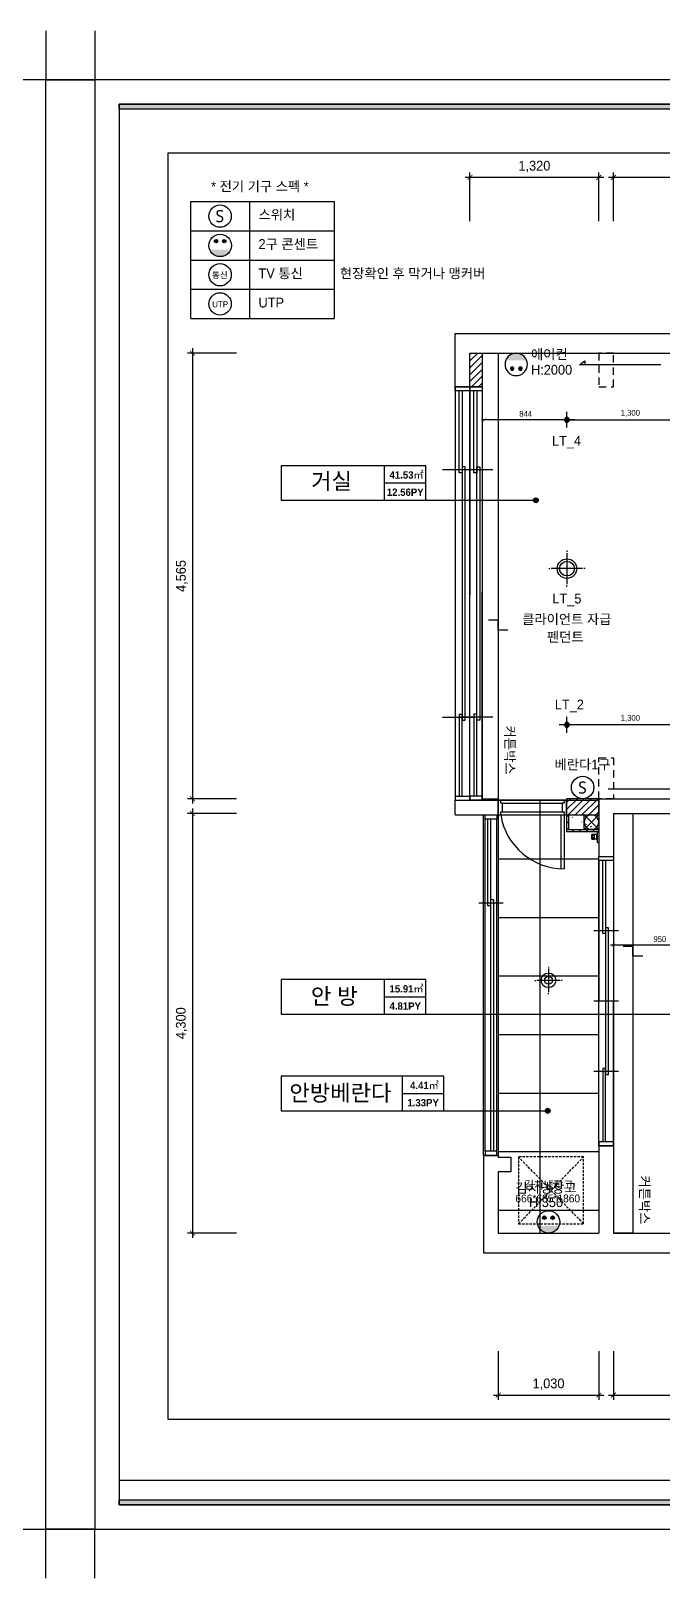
# Model space of a CAD drawing. Header units: inches. Extents: x 180277 to 249577, y 30223 to 92457.
# Drawn here: x 201623 to 208087, y 54416 to 70266 of the extents above; entities that cross this region are included whole.
import ezdxf
from ezdxf.enums import TextEntityAlignment as Align

# ---------------------------------------------------------------- set-up
doc = ezdxf.new("R2010")
doc.units = ezdxf.units.IN
doc.header["$LTSCALE"] = 50
doc.header["$MEASUREMENT"] = 0
doc.header["$PDSIZE"] = 700.071425
for name, pattern in [('DASHED', [0.75, 0.5, -0.25]), ('DASHEDX2', [1.5, 1, -0.5]), ('HID', [2.5, 1.5, -1])]:
    doc.linetypes.add(name, pattern=pattern)
for name, color, linetype in [('0-ELC TEXT', 7, 'Continuous'), ('02-WAL', 2, 'Continuous'), ('03-TEXT', 3, 'Continuous'), ('03-WAL NEW', 3, 'Continuous'), ('04-WIN', 4, 'Continuous'), ('06-FUR', 6, 'Continuous'), ('07-DIM', 5, 'Continuous'), ('07-DIM WAL', 5, 'Continuous'), ('2-con', 2, 'Continuous'), ('3.기호.계단선', 30, 'Continuous'), ('4-win', 4, 'Continuous'), ('_LIBR', 4, 'Continuous'), ('CEIL-DOOR', 6, 'Continuous'), ('F-SYM', 7, 'Continuous'), ('fin', 5, 'Continuous'), ('FORM(YOURNAME)-11', 1, 'Continuous'), ('FUR', 8, 'DASHED'), ('HAT', 5, 'Continuous'), ('RC-LIGHT', 7, 'Continuous'), ('U-LANP', 6, 'Continuous'), ('도면층4', 4, 'Continuous'), ('도면층5', 5, 'Continuous'), ('설비', 140, 'Continuous')]:
    doc.layers.add(name, color=color, linetype=linetype)
doc.styles.add('HY 울릉도 L', font='')
doc.styles.add('YOURNAME', font='HY울릉도M.TTF')
doc.styles.add('넥슨고딕', font='NEXONLv1GothicBold.ttf')
doc.styles.add('코레일둥고', font='Korail_Round_Gothic_Medium.ttf')
doc.styles.get('HY 울릉도 L').set_extended_font_data('HY울릉도L')
doc.dimstyles.new('30', dxfattribs={"dimscale": 30, "dimtxt": 2, "dimasz": 1, "dimexe": 1, "dimexo": 1, "dimgap": 1, "dimtad": 1, "dimdec": 0, "dimrnd": 0.05, "dimdsep": 46, "dimlunit": 6, "dimtxsty": 'HY 울릉도 L', "dimblk": 'ARCHTICK', "dimcen": 2.5, "dimdle": 1, "dimclrd": 133, "dimclre": 133, "dimclrt": 30, "dimadec": 0, "dimazin": 0, "dimtfac": 1, "dimtdec": 0, "dimtix": 1, "dimtmove": 2, "dimatfit": 3, "dimldrblk": 'ARCHTICK', "dimfxl": 0, "dimlwd": -1, "dimlwe": -1, "dimarcsym": 0})
doc.dimstyles.new('50', dxfattribs={"dimscale": 50, "dimtxt": 2, "dimasz": 1, "dimexe": 1, "dimexo": 1, "dimgap": 1, "dimtad": 1, "dimdec": 0, "dimrnd": 0.05, "dimdsep": 46, "dimlunit": 6, "dimtxsty": 'HY 울릉도 L', "dimblk": 'ARCHTICK', "dimcen": 2.5, "dimdle": 1, "dimclrd": 133, "dimclre": 133, "dimclrt": 30, "dimadec": 0, "dimazin": 0, "dimtfac": 1, "dimtdec": 0, "dimtix": 1, "dimtmove": 2, "dimatfit": 3, "dimldrblk": 'ARCHTICK', "dimfxl": 0, "dimlwd": -1, "dimlwe": -1, "dimarcsym": 0})
pattern_1 = [(45, (21500, 7e-12), (-35.355339, 35.355339), [])]

# ---------------------------------------------------------------- blocks, each defined once
blk = doc.blocks.new('FORM-PLAN')
at = {"layer": 'FORM(YOURNAME)-11'}
h = blk.add_hatch(color=256, dxfattribs=at)
h.dxf.hatch_style = 1
h.paths.add_polyline_path([(-71444, 55115), (10556, 55115), (10556, 54915), (-71444, 54915)])
h.paths.add_polyline_path([(-71444, -2085), (10556, -2085), (10556, -2285), (-71444, -2285)])
at = {"layer": 'Defpoints', "color": 158}
blk.add_line((1346, -1285), (-71444, -1285), dxfattribs=at)
at = {"layer": 'Defpoints', "color": 1}
for points in [[(-72444, 58115), (-72444, 56115), (-74444, 56115)], [(11556, 58115), (11556, 56115), (13556, 56115)], [(-72444, -5285), (-72444, -3285), (-74444, -3285)], [(11556, -5285), (11556, -3285), (13556, -3285)]]:
    blk.add_lwpolyline(points, dxfattribs=at)
at = {"layer": 'Defpoints', "color": 158}
for points in [[(-71444, -2285), (10556, -2285), (10556, 55115), (-71444, 55115)], [(-69444, 53115), (-64, 53115), (-64, 1215), (-69444, 1215)]]:
    blk.add_lwpolyline(points, close=True, dxfattribs=at)
at = {"layer": 'FORM(YOURNAME)-11', "color": 250}
blk.add_lwpolyline([(-72444, -3285), (11556, -3285), (11556, 56115), (-72444, 56115)], close=True, dxfattribs=at)
at = {"layer": 'FORM(YOURNAME)-11'}
for points in [[(-71444, 55115), (10556, 55115), (10556, 54915), (-71444, 54915)], [(-71444, -2085), (10556, -2085), (10556, -2285), (-71444, -2285)]]:
    blk.add_lwpolyline(points, close=True, dxfattribs=at)
at = {"layer": 'FORM(YOURNAME)-11', "color": 3, "style": 'YOURNAME'}
for tag, height, p in [('1', 450, (9905, 18188)), ('2', 450, (9905, 17544)), ('3', 450, (9905, 16257)), ('4', 450, (9905, 14326)), ('5', 515, (9905, 12009)), ('6', 515, (9905, 9757)), ('7', 515, (9905, 7504)), ('8', 515, (9905, 5252)), ('9', 515, (9905, 2999)), ('10', 515, (5655, 811)), ('11', 515, (9905, 747)), ('12', 515, (5655, -1441)), ('13', 515, (9905, -1441))]:
    blk.add_attdef(tag, text='', height=height, dxfattribs=at).set_placement(p, align=Align.MIDDLE_RIGHT)
blk = doc.blocks.new('*U462')
at = {"layer": 'F-SYM', "xscale": 0.2500000000000001, "yscale": 0.2500000000000001, "zscale": 0.2500000000000001}
blk.add_blockref('FORM-PLAN', (198888, 55737), dxfattribs=at)
blk = doc.blocks.new('*U463')
at = {"layer": 'F-SYM', "xscale": 0.2500000000000001, "yscale": 0.2500000000000001, "zscale": 0.2500000000000001}
blk.add_blockref('FORM-PLAN', (220388, 55737), dxfattribs=at)
blk = doc.blocks.new('_ArchTick')
at = {"color": 0, "linetype": 'ByBlock', "const_width": 0.15}
blk.add_lwpolyline([(-0.5, -0.5), (0.5, 0.5)], dxfattribs=at)
blk = doc.blocks.new('*D126')
at = {"layer": '07-DIM', "color": 133}
for p, q in [((206409, 56741), (206409, 56241)), ((207439, 56741), (207439, 56241)), ((206359, 56291), (207489, 56291))]:
    blk.add_line(p, q, dxfattribs=at)
at = {"layer": 'Defpoints', "color": 0}
for p in [(206409, 56791), (207439, 56791), (207439, 56291)]:
    blk.add_point(p, dxfattribs=at)
at = {"layer": '07-DIM', "color": 133, "xscale": 50, "yscale": 50, "zscale": 50, "rotation": 180}
blk.add_blockref('_ArchTick', (206409, 56291), dxfattribs=at)
at = {"layer": '07-DIM', "color": 133, "xscale": 50, "yscale": 50, "zscale": 50}
blk.add_blockref('_ArchTick', (207439, 56291), dxfattribs=at)
at = {"layer": '07-DIM', "color": 30, "insert": (206924, 56401), "char_height": 100, "attachment_point": 5, "style": 'HY 울릉도 L'}
blk.add_mtext('1,030', dxfattribs=at)
blk = doc.blocks.new('*D127')
at = {"layer": '07-DIM', "color": 133}
for p, q in [((207589, 56741), (207589, 56241)), ((211289, 56741), (211289, 56241)), ((207539, 56291), (211339, 56291))]:
    blk.add_line(p, q, dxfattribs=at)
at = {"layer": 'Defpoints', "color": 0}
for p in [(207589, 56791), (211289, 56791), (211289, 56291)]:
    blk.add_point(p, dxfattribs=at)
at = {"layer": '07-DIM', "color": 133, "xscale": 50, "yscale": 50, "zscale": 50, "rotation": 180}
blk.add_blockref('_ArchTick', (207589, 56291), dxfattribs=at)
at = {"layer": '07-DIM', "color": 133, "xscale": 50, "yscale": 50, "zscale": 50}
blk.add_blockref('_ArchTick', (211289, 56291), dxfattribs=at)
at = {"layer": '07-DIM', "color": 30, "insert": (209439, 56401), "char_height": 100, "attachment_point": 5, "style": 'HY 울릉도 L'}
blk.add_mtext('3,700', dxfattribs=at)
blk = doc.blocks.new('*D132')
at = {"layer": '07-DIM', "color": 133}
for p, q in [((203727, 66965), (203227, 66965)), ((203277, 67015), (203277, 62350)), ((203727, 62400), (203227, 62400))]:
    blk.add_line(p, q, dxfattribs=at)
at = {"layer": 'Defpoints', "color": 0}
for p in [(203777, 66965), (203277, 62400), (203777, 62400)]:
    blk.add_point(p, dxfattribs=at)
at = {"layer": '07-DIM', "color": 133, "xscale": 50, "yscale": 50, "zscale": 50}
for p, rotation in [((203277, 66965), 90), ((203277, 62400), 270)]:
    blk.add_blockref('_ArchTick', p, dxfattribs=dict(at, rotation=rotation))
at = {"layer": '07-DIM', "color": 30, "insert": (203168, 64682), "char_height": 100, "attachment_point": 5, "rotation": 90, "style": 'HY 울릉도 L'}
blk.add_mtext('4,565', dxfattribs=at)
blk = doc.blocks.new('*D133')
at = {"layer": '07-DIM', "color": 133}
for p, q in [((203277, 62300), (203277, 57900)), ((203727, 62250), (203227, 62250)), ((203727, 57950), (203227, 57950))]:
    blk.add_line(p, q, dxfattribs=at)
at = {"layer": 'Defpoints', "color": 0}
for p in [(203777, 62250), (203277, 57950), (203777, 57950)]:
    blk.add_point(p, dxfattribs=at)
at = {"layer": '07-DIM', "color": 133, "xscale": 50, "yscale": 50, "zscale": 50}
for p, rotation in [((203277, 62250), 90), ((203277, 57950), 270)]:
    blk.add_blockref('_ArchTick', p, dxfattribs=dict(at, rotation=rotation))
at = {"layer": '07-DIM', "color": 30, "insert": (203167, 60100), "char_height": 100, "attachment_point": 5, "rotation": 90, "style": 'HY 울릉도 L'}
blk.add_mtext('4,300', dxfattribs=at)
blk = doc.blocks.new('*D142')
at = {"layer": '07-DIM', "color": 133}
for p, q in [((207589, 68316), (207589, 68816)), ((212731, 68316), (212731, 68816)), ((212781, 68766), (207539, 68766))]:
    blk.add_line(p, q, dxfattribs=at)
at = {"layer": 'Defpoints', "color": 0}
for p in [(207589, 68766), (207589, 68266), (212731, 68266)]:
    blk.add_point(p, dxfattribs=at)
at = {"layer": '07-DIM', "color": 133, "xscale": 50, "yscale": 50, "zscale": 50, "rotation": 180}
blk.add_blockref('_ArchTick', (207589, 68766), dxfattribs=at)
at = {"layer": '07-DIM', "color": 133, "xscale": 50, "yscale": 50, "zscale": 50}
blk.add_blockref('_ArchTick', (212731, 68766), dxfattribs=at)
at = {"layer": '07-DIM', "color": 30, "insert": (210160, 68876), "char_height": 100, "attachment_point": 5, "style": 'HY 울릉도 L'}
blk.add_mtext('5,142', dxfattribs=at)
blk = doc.blocks.new('*D143')
at = {"layer": '07-DIM', "color": 133}
for p, q in [((206119, 68316), (206119, 68816)), ((207439, 68316), (207439, 68816)), ((207489, 68766), (206069, 68766))]:
    blk.add_line(p, q, dxfattribs=at)
at = {"layer": 'Defpoints', "color": 0}
for p in [(206119, 68766), (206119, 68266), (207439, 68266)]:
    blk.add_point(p, dxfattribs=at)
at = {"layer": '07-DIM', "color": 133, "xscale": 50, "yscale": 50, "zscale": 50, "rotation": 180}
blk.add_blockref('_ArchTick', (206119, 68766), dxfattribs=at)
at = {"layer": '07-DIM', "color": 133, "xscale": 50, "yscale": 50, "zscale": 50}
blk.add_blockref('_ArchTick', (207439, 68766), dxfattribs=at)
at = {"layer": '07-DIM', "color": 30, "insert": (206779, 68876), "char_height": 100, "attachment_point": 5, "style": 'HY 울릉도 L'}
blk.add_mtext('1,320', dxfattribs=at)
blk = doc.blocks.new('A$C004A4CAE')
at = {"layer": 'fin', "color": 6}
for p, q in [((0, 0), (0, 5)), ((200, 15), (10, 15)), ((36, 69), (36, 70)), ((84, 69), (36, 69)), ((51, 63), (36, 63)), ((51, 57), (36, 57)), ((51, 51), (36, 51)), ((36, 23), (36, 45)), ((84, 45), (36, 45)), ((82, 72), (38, 72)), ((82, 21), (38, 21)), ((43, 15), (43, 21)), ((84, 63), (69, 63)), ((84, 57), (69, 57)), ((84, 51), (69, 51)), ((77, 15), (77, 21)), ((84, 69), (84, 70)), ((84, 23), (84, 45)), ((126, 69), (126, 70)), ((174, 69), (126, 69)), ((141, 63), (126, 63)), ((141, 57), (126, 57)), ((141, 51), (126, 51)), ((174, 45), (126, 45)), ((126, 23), (126, 45)), ((172, 72), (128, 72)), ((172, 21), (128, 21)), ((133, 15), (133, 21)), ((174, 63), (159, 63)), ((174, 57), (159, 57)), ((174, 51), (159, 51)), ((167, 15), (167, 21)), ((174, 69), (174, 70)), ((174, 23), (174, 45)), ((210, 0), (210, 5))]:
    blk.add_line(p, q, dxfattribs=at)
for centre, radius, start, end in [((10, 5), 10, 90, 180), ((36, 66), 3, 90, 270), ((36, 60), 3, 90, 270), ((36, 54), 3, 90, 270), ((36, 48), 3, 90, 270), ((38, 70), 2, 90, 180), ((38, 23), 2, 180, 270), ((51, 66), 3, 90, 270), ((51, 60), 3, 90, 270), ((51, 54), 3, 90, 270), ((51, 48), 3, 90, 270), ((69, 66), 3, 270, 90), ((69, 60), 3, 270, 90), ((69, 54), 3, 270, 90), ((69, 48), 3, 270, 90), ((82, 70), 2, 0, 90), ((82, 23), 2, 270, 0), ((84, 66), 3, 270, 90), ((84, 60), 3, 270, 90), ((84, 54), 3, 270, 90), ((84, 48), 3, 270, 90), ((126, 66), 3, 90, 270), ((126, 60), 3, 90, 270), ((126, 54), 3, 90, 270), ((126, 48), 3, 90, 270), ((128, 70), 2, 90, 180), ((128, 23), 2, 180, 270), ((141, 66), 3, 90, 270), ((141, 60), 3, 90, 270), ((141, 54), 3, 90, 270), ((141, 48), 3, 90, 270), ((159, 66), 3, 270, 90), ((159, 60), 3, 270, 90), ((159, 54), 3, 270, 90), ((159, 48), 3, 270, 90), ((172, 70), 2, 0, 90), ((172, 23), 2, 270, 0), ((174, 66), 3, 270, 90), ((174, 60), 3, 270, 90), ((174, 54), 3, 270, 90), ((174, 48), 3, 270, 90), ((200, 5), 10, 0, 90)]:
    blk.add_arc(centre, radius, start, end, dxfattribs=at)
blk = doc.blocks.new('fff')
for p, q in [((76438, 62823), (76588, 62973)), ((76438, 62973), (76588, 62823)), ((85743, 60433), (85893, 60583)), ((85743, 60583), (85893, 60433)), ((80405, 59332), (81505, 59332)), ((80405, 59332), (80405, 58091)), ((81505, 59332), (81505, 58091))]:
    blk.add_line(p, q)
for points in [[(76438, 62823), (76588, 62823), (76588, 62973), (76438, 62973)], [(85743, 60433), (85893, 60433), (85893, 60583), (85743, 60583)]]:
    blk.add_lwpolyline(points, close=True)
at = {"linetype": 'HID'}
for points in [[(76738, 62658), (76588, 62658), (76588, 62238), (76738, 62238)], [(76588, 58438), (76738, 58438), (76738, 58092), (76588, 58092)]]:
    blk.add_lwpolyline(points, close=True, dxfattribs=at)
for centre in [(76513, 62897), (85818, 60508)]:
    blk.add_circle(centre, 75)
at = {"layer": '02-WAL'}
for p, q in [((80428, 62808), (80588, 62808)), ((86465, 60508), (86588, 60508)), ((86465, 60508), (86588, 60508)), ((81505, 58092), (81880, 58092))]:
    blk.add_line(p, q, dxfattribs=at)
at = {"layer": '04-WIN'}
for p, q in [((86588, 66813), (86588, 65528)), ((86738, 66813), (86738, 65528)), ((75423, 66268), (75423, 62867)), ((75483, 66268), (75483, 62867)), ((75543, 66268), (75543, 62867)), ((76588, 66178), (76588, 64730)), ((76588, 66173), (76588, 64730)), ((76738, 66173), (76738, 64730)), ((86503, 66203), (86833, 66203)), ((86503, 65528), (86833, 65528)), ((86588, 64243), (86588, 65528)), ((86738, 64243), (86738, 65528)), ((76788, 65451), (76538, 65451)), ((86503, 64853), (86833, 64853)), ((76788, 64730), (76538, 64730)), ((76588, 63283), (76588, 64730)), ((76738, 63288), (76738, 64730)), ((76788, 64009), (76538, 64009)), ((75358, 63723), (75608, 63723)), ((86428, 62813), (86428, 62103)), ((86488, 62813), (86488, 62103)), ((86548, 62813), (86548, 62103)), ((75268, 62633), (75268, 60568)), ((86358, 62458), (86608, 62458)), ((75318, 61823), (74988, 61823)), ((75268, 58478), (75268, 60568)), ((86465, 60508), (86588, 60508)), ((86465, 60508), (86465, 59716)), ((86465, 60508), (86588, 60508)), ((86465, 60508), (86465, 60478)), ((86588, 60508), (86465, 60508)), ((86465, 60478), (86502, 60478)), ((86465, 60478), (86465, 59746)), ((86501, 60478), (86503, 60475)), ((86502, 60478), (86504, 60483)), ((86503, 60475), (86504, 60474)), ((86504, 60483), (86510, 60483)), ((86504, 60474), (86505, 60474)), ((86505, 60481), (86509, 60481)), ((86505, 59742), (86505, 60481)), ((86509, 60481), (86509, 59742)), ((86511, 60474), (86509, 60474)), ((86510, 60483), (86512, 60478)), ((86512, 60475), (86511, 60474)), ((86512, 60478), (86588, 60478)), ((86513, 60478), (86512, 60475)), ((86543, 60478), (86512, 60478)), ((86588, 60478), (86588, 60508)), ((86588, 60478), (86588, 59746)), ((84515, 60325), (84515, 58635)), ((84575, 60325), (84575, 58635)), ((84635, 60325), (84635, 58635)), ((84665, 58590), (84665, 60370)), ((85765, 59716), (85765, 57418)), ((85885, 59716), (85915, 59716)), ((85885, 59596), (85885, 59716)), ((85915, 59701), (85909, 59699)), ((85909, 59699), (85909, 59693)), ((85909, 59693), (85915, 59691)), ((85912, 59698), (85912, 59694)), ((86438, 59698), (85912, 59698)), ((85912, 59694), (86438, 59694)), ((85915, 59716), (85915, 59701)), ((85915, 59716), (86435, 59716)), ((85915, 59702), (85918, 59701)), ((85915, 59690), (85918, 59692)), ((85915, 59691), (85915, 59596)), ((85915, 59660), (85915, 59691)), ((85918, 59701), (85918, 59700)), ((85918, 59700), (85919, 59698)), ((85918, 59693), (85919, 59694)), ((85918, 59692), (85918, 59693)), ((86432, 59700), (86431, 59698)), ((86432, 59693), (86431, 59694)), ((86435, 59702), (86432, 59701)), ((86432, 59701), (86432, 59700)), ((86432, 59692), (86432, 59693)), ((86435, 59690), (86432, 59692)), ((86435, 59716), (86435, 59701)), ((86465, 59716), (86435, 59716)), ((86435, 59716), (86435, 59701)), ((86435, 59701), (86441, 59699)), ((86441, 59693), (86435, 59691)), ((86435, 59691), (86435, 59596)), ((86438, 59698), (86438, 59694)), ((86438, 59694), (86438, 59698)), ((86441, 59699), (86441, 59693)), ((86465, 59746), (86502, 59746)), ((86465, 59716), (86465, 59746)), ((86465, 59746), (86502, 59746)), ((86588, 59716), (86465, 59716)), ((86465, 59596), (86465, 59716)), ((86501, 59746), (86503, 59748)), ((86502, 59746), (86504, 59740)), ((86503, 59748), (86504, 59749)), ((86504, 59749), (86505, 59749)), ((86504, 59740), (86510, 59740)), ((86505, 59742), (86509, 59742)), ((86509, 59742), (86505, 59742)), ((86511, 59749), (86509, 59749)), ((86510, 59740), (86512, 59746)), ((86512, 59748), (86511, 59749)), ((86513, 59746), (86512, 59748)), ((86512, 59746), (86588, 59746)), ((86588, 59746), (86588, 59716)), ((84455, 59480), (84705, 59480)), ((85765, 59551), (85765, 57463)), ((85825, 59551), (85825, 57463)), ((85915, 59596), (85885, 59596)), ((85885, 59551), (85885, 57463)), ((85915, 59596), (86435, 59596)), ((86435, 59596), (86465, 59596)), ((75318, 59288), (74988, 59288)), ((85700, 58584), (85950, 58584))]:
    blk.add_line(p, q, dxfattribs=at)
for points in [[(86648, 66853), (86588, 66853), (86588, 66813), (86738, 66813), (86738, 66853)], [(86668, 66813), (86668, 66173), (86698, 66173), (86698, 66813)], [(75513, 66268), (75513, 63693), (75483, 63693)], [(76678, 66213), (76738, 66213), (76738, 66173), (76588, 66173), (76588, 66213)], [(76658, 66173), (76658, 65421), (76628, 65421), (76628, 66173)], [(86668, 64243), (86668, 64883), (86698, 64883), (86698, 64243)], [(86648, 64203), (86588, 64203), (86588, 64243), (86738, 64243), (86738, 64203)], [(76658, 63288), (76658, 64039), (76628, 64039), (76628, 63288)], [(75483, 63753), (75453, 63753), (75453, 62867)], [(76678, 63248), (76738, 63248), (76738, 63288), (76588, 63288), (76588, 63248)], [(86518, 62813), (86518, 62428), (86488, 62428)], [(75208, 62673), (75268, 62673), (75268, 62633), (75118, 62633), (75118, 62673)], [(75188, 62633), (75188, 61793), (75158, 61793), (75158, 62633)], [(86488, 62488), (86458, 62488), (86458, 62103)], [(84605, 60325), (84605, 59450), (84575, 59450)], [(84575, 59510), (84545, 59510), (84545, 58635)], [(85855, 59551), (85855, 58554), (85825, 58554)], [(75188, 58478), (75188, 59318), (75158, 59318), (75158, 58478)], [(85825, 58614), (85795, 58614), (85795, 57463)], [(75208, 58438), (75268, 58438), (75268, 58478), (75118, 58478), (75118, 58438)]]:
    blk.add_lwpolyline(points, dxfattribs=at)
for points in [[(75558, 66313), (75408, 66313), (75408, 62823), (75558, 62823)], [(75423, 66313), (75543, 66313), (75543, 66268), (75423, 66268)], [(76738, 63248), (76738, 66213), (76588, 66213), (76588, 63248)], [(86668, 66233), (86638, 66233), (86638, 65528), (86638, 64823), (86668, 64823), (86668, 65528)], [(76658, 65481), (76688, 65481), (76688, 64730), (76688, 63979), (76658, 63979), (76658, 64730)], [(75543, 62867), (75423, 62867), (75423, 62823), (75543, 62823)], [(86428, 62858), (86548, 62858), (86548, 62813), (86428, 62813)], [(86548, 62103), (86428, 62103), (86428, 62058), (86548, 62058)], [(75188, 61853), (75218, 61853), (75218, 60568), (75218, 59258), (75188, 59258), (75188, 60568)], [(84515, 60370), (84635, 60370), (84635, 60325), (84515, 60325)], [(85765, 59716), (85765, 59596), (85885, 59596), (85885, 59716)], [(86465, 59716), (86465, 59596), (86588, 59596), (86588, 59716)], [(85765, 59596), (85885, 59596), (85885, 59551), (85765, 59551)], [(84635, 58635), (84515, 58635), (84515, 58590), (84635, 58590)], [(85885, 57463), (85765, 57463), (85765, 57418), (85885, 57418)]]:
    blk.add_lwpolyline(points, close=True, dxfattribs=at)
at = {"layer": '2-con'}
for p, q in [((75408, 66313), (75408, 67308)), ((75408, 67308), (86738, 67308)), ((86738, 66853), (86738, 67308)), ((75558, 67108), (76588, 67108)), ((75558, 66478), (75558, 67108)), ((76588, 66213), (76588, 67108)), ((76738, 66213), (76738, 67108)), ((76738, 67108), (80438, 67108)), ((80438, 66373), (80438, 67108)), ((80588, 66373), (80588, 67108)), ((80588, 67108), (82038, 67108)), ((82038, 65383), (82038, 67108)), ((82888, 66623), (82888, 67108)), ((82888, 67108), (86588, 67108)), ((86588, 66853), (86588, 67108)), ((86588, 66853), (86738, 66853)), ((82238, 65983), (82238, 66623)), ((82238, 66623), (82888, 66623)), ((75408, 66313), (75558, 66313)), ((75558, 66313), (75558, 66328)), ((80438, 66373), (80588, 66373)), ((76588, 66213), (76738, 66213)), ((82238, 65983), (82888, 65983)), ((82888, 65983), (82888, 63968)), ((80438, 63798), (80438, 65618)), ((80438, 65618), (80588, 65618)), ((80588, 63938), (80588, 65618)), ((82038, 65383), (82738, 65383)), ((82738, 65383), (82738, 63968)), ((86588, 63968), (86588, 64203)), ((86588, 64203), (86738, 64203)), ((86738, 63818), (86738, 64203)), ((80588, 63798), (80588, 63938)), ((81358, 63818), (81358, 63968)), ((81358, 63968), (82738, 63968)), ((82888, 63968), (82958, 63968)), ((82958, 63818), (82958, 63968)), ((83888, 63968), (86588, 63968)), ((83888, 63818), (83888, 63968)), ((80438, 63798), (80588, 63798)), ((81358, 63818), (82958, 63818)), ((83888, 63818), (86388, 63818)), ((86388, 63818), (86388, 62858)), ((86588, 63818), (86588, 62858)), ((86588, 63818), (86738, 63818)), ((76588, 62658), (76588, 63248)), ((76588, 63248), (76738, 63248)), ((76738, 62808), (76738, 63248)), ((75118, 62823), (75118, 62673)), ((75118, 62823), (75558, 62823)), ((75558, 62823), (75558, 62673)), ((76738, 62808), (80588, 62808)), ((80588, 62658), (80588, 62808)), ((86388, 62858), (86548, 62858)), ((75118, 62673), (75558, 62673)), ((76588, 62658), (80588, 62658)), ((86388, 62058), (86548, 62058)), ((86388, 62058), (86388, 61052)), ((86588, 62058), (86588, 60508)), ((81880, 61052), (84943, 61052)), ((81880, 60812), (81880, 61052)), ((84943, 61052), (84943, 60902)), ((85643, 61052), (86388, 61052)), ((85643, 61052), (85643, 60902)), ((82030, 60902), (84515, 60902)), ((82030, 60812), (82030, 60902)), ((84515, 60370), (84515, 60902)), ((84665, 60902), (84943, 60902)), ((84665, 60902), (84943, 60902)), ((84665, 60370), (84665, 60902)), ((85643, 60902), (85893, 60902)), ((85893, 60902), (85893, 60508)), ((81880, 60812), (82030, 60812)), ((82030, 60812), (82030, 60812)), ((85893, 60508), (86588, 60508)), ((84515, 60370), (84665, 60370)), ((81880, 59868), (82030, 59868)), ((81880, 58092), (81880, 59868)), ((82030, 58108), (82030, 59868)), ((84515, 58590), (84665, 58590)), ((84515, 58108), (84515, 58590)), ((84665, 57268), (84665, 58590)), ((75118, 58438), (75118, 57892)), ((75118, 58438), (75268, 58438)), ((75268, 58438), (75268, 58092)), ((75268, 58092), (80692, 58092)), ((80492, 57892), (80492, 58092)), ((81505, 57892), (81505, 58092)), ((82030, 58108), (83239, 58108)), ((83239, 57399), (83239, 58108)), ((84382, 58108), (84515, 58108)), ((84382, 57958), (84382, 58108)), ((75118, 57892), (80492, 57892)), ((81505, 57892), (83039, 57892)), ((83039, 57249), (83039, 57892)), ((84382, 57958), (84515, 57958)), ((84515, 57399), (84515, 57958)), ((83239, 57399), (84515, 57399)), ((85325, 57418), (85885, 57418)), ((85325, 57418), (85325, 56668)), ((85885, 57418), (85885, 57268)), ((83039, 57249), (84515, 57249)), ((84515, 56518), (84515, 57249)), ((84665, 57268), (84665, 56668)), ((85475, 57268), (85885, 57268)), ((85475, 57268), (85475, 56518)), ((85325, 56668), (84665, 56668)), ((85475, 56518), (84515, 56518))]:
    blk.add_line(p, q, dxfattribs=at)
blk.add_lwpolyline([(75558, 66328), (75688, 66328), (75688, 66478), (75558, 66478)], dxfattribs=at)
at = {"layer": '4-win'}
for points in [[(86738, 66853), (86588, 66853), (86588, 64203), (86738, 64203)], [(86388, 62058), (86588, 62058), (86588, 62858), (86388, 62858)], [(75118, 62673), (75268, 62673), (75268, 58438), (75118, 58438)]]:
    blk.add_lwpolyline(points, close=True, dxfattribs=at)
at = {"layer": '_LIBR', "linetype": 'Continuous'}
for p, q in [((81480, 58092), (80517, 58092)), ((80537, 58063), (81460, 58063)), ((80517, 57913), (81450, 57913)), ((80537, 57943), (81460, 57943)), ((85280, 57387), (84710, 57387)), ((85300, 57418), (84720, 57418)), ((85300, 57238), (84690, 57238)), ((85280, 57267), (84710, 57267))]:
    blk.add_line(p, q, dxfattribs=at)
for points in [[(80537, 57943), (80537, 58063), (80517, 58063), (80517, 58092), (80492, 58092), (80492, 57913), (80517, 57913), (80517, 57943)], [(81480, 57943), (81480, 57913), (81505, 57913), (81505, 58092), (81480, 58092), (81480, 58063), (81460, 58063), (81460, 57943)], [(84710, 57267), (84710, 57387), (84690, 57387), (84690, 57418), (84665, 57418), (84665, 57238), (84690, 57238), (84690, 57267)]]:
    blk.add_lwpolyline(points, close=True, dxfattribs=at)
for points in [[(84720, 58027), (84720, 57418), (84690, 57418), (84690, 58028)], [(81480, 56950), (81480, 57913), (81450, 57913), (81450, 56950)], [(85300, 57238), (85325, 57238), (85325, 57418), (85300, 57418), (85300, 57387), (85280, 57387), (85280, 57267), (85300, 57267), (85300, 57238)]]:
    blk.add_lwpolyline(points, dxfattribs=at)
for centre, radius, start, end in [((84667, 57393), 634, 2.2016, 87.8831), ((81479, 57911), 962, 179.9249, 270.0751)]:
    blk.add_arc(centre, radius, start, end, dxfattribs=at)
at = {"layer": 'fin', "color": 6}
for p, q in [((76573, 63097), (76573, 63003)), ((76588, 63107), (76583, 63107)), ((76516, 63069), (76516, 63025)), ((76519, 63071), (76518, 63071)), ((76519, 63023), (76518, 63023)), ((76519, 63071), (76519, 63023)), ((76525, 63071), (76525, 63056)), ((76525, 63038), (76525, 63023)), ((76531, 63071), (76531, 63056)), ((76531, 63038), (76531, 63023)), ((76537, 63071), (76537, 63056)), ((76537, 63038), (76537, 63023)), ((76543, 63071), (76543, 63023)), ((76565, 63071), (76543, 63071)), ((76565, 63023), (76543, 63023)), ((76567, 63069), (76567, 63025)), ((76573, 63064), (76567, 63064)), ((76573, 63030), (76567, 63030)), ((76588, 62993), (76583, 62993))]:
    blk.add_line(p, q, dxfattribs=at)
for centre, radius, start, end in [((76583, 63097), 10, 90, 180), ((76518, 63069), 2, 90, 180), ((76518, 63025), 2, 180, 270), ((76522, 63071), 3, 0, 180), ((76522, 63056), 3, 0, 180), ((76522, 63038), 3, 180, 0), ((76522, 63023), 3, 180, 0), ((76528, 63071), 3, 0, 180), ((76528, 63056), 3, 0, 180), ((76528, 63038), 3, 180, 0), ((76528, 63023), 3, 180, 0), ((76534, 63071), 3, 0, 180), ((76534, 63056), 3, 0, 180), ((76534, 63038), 3, 180, 0), ((76534, 63023), 3, 180, 0), ((76540, 63071), 3, 0, 180), ((76540, 63056), 3, 0, 180), ((76540, 63038), 3, 180, 0), ((76540, 63023), 3, 180, 0), ((76565, 63069), 2, 0, 90), ((76565, 63025), 2, 270, 0), ((76583, 63003), 10, 180, 270)]:
    blk.add_arc(centre, radius, start, end, dxfattribs=at)
at = {"layer": '도면층4'}
for p, q in [((80648, 63938), (80648, 64588)), ((80648, 64588), (80678, 64587)), ((80678, 63938), (80678, 64587)), ((81358, 63968), (80588, 63968)), ((80648, 63938), (80678, 63938)), ((80438, 63798), (80438, 62808)), ((80588, 63808), (81358, 63808)), ((80598, 62808), (80598, 63798)), ((79597, 62867), (79598, 62897)), ((80468, 62867), (79597, 62867)), ((80468, 62897), (79598, 62897)), ((80468, 62867), (80468, 62897)), ((81870, 60812), (81870, 59868)), ((82000, 60752), (82825, 60752)), ((82000, 60752), (82000, 60722)), ((82000, 60722), (82824, 60722)), ((82030, 59868), (82030, 60812)), ((82825, 60752), (82824, 60722))]:
    blk.add_line(p, q, dxfattribs=at)
for points in [[(80588, 63968), (80618, 63968), (80618, 63938), (80648, 63938), (80648, 63808), (80618, 63808), (80618, 63808), (80588, 63808), (80588, 63968)], [(81358, 63968), (81328, 63968), (81328, 63938), (81298, 63938), (81298, 63808), (81328, 63808), (81328, 63808), (81358, 63808), (81358, 63968)], [(80438, 63798), (80438, 63768), (80468, 63768), (80468, 63738), (80598, 63738), (80598, 63768), (80598, 63768), (80598, 63798), (80438, 63798)], [(80438, 62808), (80438, 62838), (80468, 62838), (80468, 62867), (80598, 62867), (80598, 62838), (80598, 62838), (80598, 62808), (80438, 62808)], [(82030, 60812), (82030, 60782), (82000, 60782), (82000, 60752), (81870, 60752), (81870, 60782), (81870, 60782), (81870, 60812), (82030, 60812)], [(82030, 59868), (82030, 59898), (82000, 59898), (82000, 59928), (81870, 59928), (81870, 59898), (81870, 59898), (81870, 59868), (82030, 59868)]]:
    blk.add_lwpolyline(points, dxfattribs=at)
at = {"layer": '도면층5'}
for centre, radius, start, end in [((80658, 63916), 672, 4.4073, 89.5784), ((80461, 62874), 864, 89.5488, 179.4365), ((81964, 60756), 860, 274.3798, 358.7571)]:
    blk.add_arc(centre, radius, start, end, dxfattribs=at)
for p, rotation in [((86255, 60508), 180), ((84665, 59929), 270)]:
    blk.add_blockref('A$C004A4CAE', p, dxfattribs=dict(rotation=rotation))
blk = doc.blocks.new('FFF2')
at = {"layer": '03-WAL NEW'}
h = blk.add_hatch(dxfattribs=at)
h.set_pattern_fill('_USER', color=8, scale=50, angle=45, pattern_type=0)
h.set_pattern_definition(pattern_1)
h.paths.add_polyline_path([(207109, 62235), (207439, 62235), (207439, 62400), (207109, 62400)])
h.paths.add_polyline_path([(206244, 62400), (206409, 62400), (206409, 62385), (206244, 62385)])
edge = h.paths.add_edge_path()
edge.add_line((207109, 62235), (207109, 62065))
edge.add_line((207109, 62065), (207439, 62065))
edge.add_line((207129, 62235), (207129, 62085))
edge.add_line((207129, 62085), (207439, 62085))
h = blk.add_hatch(dxfattribs=at)
h.set_pattern_fill('_USER', color=8, scale=600, double=1, pattern_type=0)
h.set_pattern_definition([(0, (207438.66, 62384.6), (0, 600), []), (90, (207438.66, 62384.6), (-600, 4e-14), [])])
h.paths.add_polyline_path([(206409, 57950), (207439, 57950), (207439, 62385), (206409, 62385)])
at = {"layer": '3.기호.계단선'}
h = blk.add_hatch(dxfattribs=at)
h.set_pattern_fill('_USER', color=256, scale=50, angle=45, pattern_type=0)
h.set_pattern_definition(pattern_1)
h.paths.add_polyline_path([(206244, 66620), (206119, 66620), (206119, 66965), (206244, 66965)])
at = {"layer": '03-WAL NEW'}
for points in [[(206244, 62400), (206409, 62400), (206409, 62385), (206244, 62385)], [(207109, 62235), (207439, 62235), (207439, 62400), (207109, 62400)]]:
    blk.add_lwpolyline(points, close=True, dxfattribs=at)
for points in [[(207109, 62235), (207109, 62065), (207439, 62065)], [(207129, 62235), (207129, 62085), (207439, 62085)]]:
    blk.add_lwpolyline(points, dxfattribs=at)
at = {"layer": '04-WIN'}
for p, q in [((206244, 66580), (206244, 64515)), ((206354, 65770), (206024, 65770)), ((206244, 62425), (206244, 64515)), ((206354, 63235), (206024, 63235))]:
    blk.add_line(p, q, dxfattribs=at)
for points in [[(206209, 66620), (206244, 66620), (206244, 66580), (206119, 66580), (206119, 66620)], [(206189, 66580), (206189, 65740), (206159, 65740), (206159, 66580)], [(206189, 62425), (206189, 63265), (206159, 63265), (206159, 62425)], [(206209, 62385), (206244, 62385), (206244, 62425), (206119, 62425), (206119, 62385)]]:
    blk.add_lwpolyline(points, dxfattribs=at)
blk.add_lwpolyline([(206189, 65800), (206219, 65800), (206219, 64515), (206219, 63205), (206189, 63205), (206189, 64515)], close=True, dxfattribs=at)
at = {"layer": '3.기호.계단선'}
blk.add_lwpolyline([(206244, 66620), (206119, 66620), (206119, 66965), (206244, 66965)], close=True, dxfattribs=at)
at = {"layer": '4-win'}
blk.add_lwpolyline([(206119, 66620), (206244, 66620), (206244, 62385), (206119, 62385)], close=True, dxfattribs=at)
at = {"layer": '_LIBR', "linetype": 'Continuous'}
for p, q in [((207084, 62385), (206434, 62385)), ((206454, 62355), (207064, 62355)), ((206434, 62235), (207054, 62235)), ((206454, 62265), (207064, 62265))]:
    blk.add_line(p, q, dxfattribs=at)
for points in [[(206454, 62355), (206434, 62355), (206434, 62385), (206409, 62385), (206409, 62235), (206434, 62235), (206434, 62265), (206454, 62265)], [(207084, 62265), (207084, 62235), (207109, 62235), (207109, 62385), (207084, 62385), (207084, 62355), (207064, 62355), (207064, 62265)]]:
    blk.add_lwpolyline(points, close=True, dxfattribs=at)
blk.add_lwpolyline([(207054, 61683), (207054, 62235), (207084, 62235), (207084, 61683)], dxfattribs=at)
blk.add_arc((207082, 62339), 656, 189.1588, 270.1633, dxfattribs=at)
at = {"layer": 'FUR', "color": 8}
for p, q in [((206617, 58045), (207283, 58730)), ((207283, 58045), (206617, 58730))]:
    blk.add_line(p, q, dxfattribs=at)
blk.add_lwpolyline([(206617, 58045), (207283, 58045), (207283, 58730), (206617, 58730)], close=True, dxfattribs=at)
at = {"xscale": -1, "rotation": 180}
blk.add_blockref('fff', (130851, 125057), dxfattribs=at)
at = {"layer": '06-FUR', "color": 8, "linetype": 'DASHEDX2', "style": '코레일둥고'}
for s, p in [('김치냉장고', (206674, 58404)), ('666*685*1860', (206584, 58265))]:
    blk.add_text(s, height=80, dxfattribs=at).set_placement(p)
blk = doc.blocks.new('매입등')
at = {"layer": 'HAT', "color": 1}
for p, q in [((-140, 0), (-130, 0)), ((120, 0), (-120, 0)), ((0, 140), (0, 130)), ((0, 120), (0, -120)), ((140, 0), (130, 0)), ((-140, 0), (-130, 0)), ((0, -140), (0, -130))]:
    blk.add_line(p, q, dxfattribs=at)
blk.add_circle((0, 0), 40, dxfattribs=at)
at = {"layer": 'U-LANP'}
blk.add_circle((0, 0), 75, dxfattribs=at)
blk = doc.blocks.new('A$C59950440')
at = {"layer": 'CEIL-DOOR'}
blk.add_blockref('매입등', (140, 140), dxfattribs=at)
blk = doc.blocks.new('*D165')
at = {"layer": '07-DIM WAL', "color": 133}
for p, q in [((207589, 61270), (207589, 60870)), ((208568, 60900), (207559, 60900)), ((208538, 60870), (208538, 60870))]:
    blk.add_line(p, q, dxfattribs=at)
at = {"layer": 'Defpoints', "color": 0}
for p in [(207589, 61300), (207589, 60900), (208538, 60900)]:
    blk.add_point(p, dxfattribs=at)
at = {"layer": '07-DIM WAL', "color": 133, "xscale": 30, "yscale": 30, "zscale": 30, "rotation": 180}
blk.add_blockref('_ArchTick', (207589, 60900), dxfattribs=at)
at = {"layer": '07-DIM WAL', "color": 133, "xscale": 30, "yscale": 30, "zscale": 30}
blk.add_blockref('_ArchTick', (208538, 60900), dxfattribs=at)
at = {"layer": '07-DIM WAL', "color": 30, "insert": (208064, 60961), "char_height": 60, "attachment_point": 5, "style": 'HY 울릉도 L'}
blk.add_mtext('950', dxfattribs=at)
blk = doc.blocks.new('egoo')
at = {"layer": '설비'}
h = blk.add_hatch(color=140, dxfattribs=at)
edge = h.paths.add_edge_path()
edge.add_arc((1015645, 443434), 22.3, 0, 360)
h = blk.add_hatch(color=140, dxfattribs=at)
edge = h.paths.add_edge_path()
edge.add_arc((1015748, 443434), 22.3, 0, 360)
h = blk.add_hatch(color=140, dxfattribs=at)
edge = h.paths.add_edge_path()
edge.add_line((1015826, 443329), (1015567, 443329))
edge.add_ellipse((1015696, 443381), major_axis=(99, 99), ratio=1, start_angle=156.9578, end_angle=293.0422)
at = {"layer": '설비', "color": 140}
for centre, radius in [((1015696, 443381), 140), ((1015645, 443434), 22.3), ((1015748, 443434), 22.3)]:
    blk.add_circle(centre, radius, dxfattribs=at)
blk = doc.blocks.new('SW')
at = {"layer": '설비', "color": 140}
blk.add_circle((11533254, -14277699), 184, dxfattribs=at)
at = {"layer": '설비', "color": 140, "insert": (11533320, -14277601), "char_height": 197.14, "attachment_point": 3, "style": '코레일둥고'}
blk.add_mtext_dynamic_manual_height_columns('{\\fMalgun Gothic|b0|i0|c129|p50;S}', width=314.33, gutter_width=2.19, heights=[0], dxfattribs=at)
blk = doc.blocks.new('1')
at = {"linetype": 'Continuous'}
h = blk.add_hatch(color=4, dxfattribs=at)
h.dxf.hatch_style = 1
edge = h.paths.add_edge_path()
edge.add_arc((11539653, -14273504), 37.5, 0, 360)
at = {"color": 1, "linetype": 'Continuous'}
for p, q in [((11539653, -14273637), (11539653, -14273370)), ((11539520, -14273504), (11539787, -14273504))]:
    blk.add_line(p, q, dxfattribs=at)
at = {"color": 4, "linetype": 'Continuous'}
for radius in [41.5, 37.5]:
    blk.add_circle((11539653, -14273504), radius, dxfattribs=at)
blk = doc.blocks.new('*D212')
at = {"layer": '07-DIM WAL', "color": 133}
for p, q in [((207082, 66282), (208442, 66282)), ((207112, 66312), (207112, 66312)), ((208412, 66312), (208412, 66312))]:
    blk.add_line(p, q, dxfattribs=at)
at = {"layer": 'Defpoints', "color": 0}
for p in [(207112, 66282), (208412, 66282), (208412, 66282)]:
    blk.add_point(p, dxfattribs=at)
at = {"layer": '07-DIM WAL', "color": 133, "xscale": 30, "yscale": 30, "zscale": 30, "rotation": 180}
blk.add_blockref('_ArchTick', (207112, 66282), dxfattribs=at)
at = {"layer": '07-DIM WAL', "color": 133, "xscale": 30, "yscale": 30, "zscale": 30}
blk.add_blockref('_ArchTick', (208412, 66282), dxfattribs=at)
at = {"layer": '07-DIM WAL', "color": 30, "insert": (207762, 66348), "char_height": 60, "attachment_point": 5, "style": 'HY 울릉도 L'}
blk.add_mtext('1,300', dxfattribs=at)
blk = doc.blocks.new('*D214')
at = {"layer": '07-DIM WAL', "color": 133}
for p, q in [((208442, 63157), (207082, 63157)), ((208412, 63127), (208412, 63127))]:
    blk.add_line(p, q, dxfattribs=at)
at = {"layer": 'Defpoints', "color": 0}
for p in [(207112, 63157), (207112, 63157), (208412, 63157)]:
    blk.add_point(p, dxfattribs=at)
at = {"layer": '07-DIM WAL', "color": 133, "xscale": 30, "yscale": 30, "zscale": 30, "rotation": 180}
blk.add_blockref('_ArchTick', (207112, 63157), dxfattribs=at)
at = {"layer": '07-DIM WAL', "color": 133, "xscale": 30, "yscale": 30, "zscale": 30}
blk.add_blockref('_ArchTick', (208412, 63157), dxfattribs=at)
at = {"layer": '07-DIM WAL', "color": 30, "insert": (207762, 63223), "char_height": 60, "attachment_point": 5, "style": 'HY 울릉도 L'}
blk.add_mtext('1,300', dxfattribs=at)
blk = doc.blocks.new('*D219')
at = {"layer": '07-DIM WAL', "color": 133}
for p, q in [((207142, 66282), (206239, 66282)), ((206269, 66252), (206269, 66252)), ((207112, 66252), (207112, 66252))]:
    blk.add_line(p, q, dxfattribs=at)
at = {"layer": 'Defpoints', "color": 0}
for p in [(206269, 66282), (206269, 66282), (207112, 66282)]:
    blk.add_point(p, dxfattribs=at)
at = {"layer": '07-DIM WAL', "color": 133, "xscale": 30, "yscale": 30, "zscale": 30, "rotation": 180}
blk.add_blockref('_ArchTick', (206269, 66282), dxfattribs=at)
at = {"layer": '07-DIM WAL', "color": 133, "xscale": 30, "yscale": 30, "zscale": 30}
blk.add_blockref('_ArchTick', (207112, 66282), dxfattribs=at)
at = {"layer": '07-DIM WAL', "color": 30, "insert": (206690, 66343), "char_height": 60, "attachment_point": 5, "style": 'HY 울릉도 L'}
blk.add_mtext('844', dxfattribs=at)
blk = doc.blocks.new('A$C08B77260')
at = {"layer": 'HAT', "color": 1}
for p, q in [((187, 373), (187, 360)), ((187, 347), (187, 27)), ((0, 187), (13, 187)), ((347, 187), (27, 187)), ((373, 187), (360, 187)), ((187, 0), (187, 13))]:
    blk.add_line(p, q, dxfattribs=at)
at = {"layer": 'U-LANP', "color": 4}
blk.add_circle((187, 187), 100, dxfattribs=at)
at = {"layer": 'U-LANP', "color": 8}
blk.add_circle((187, 187), 75, dxfattribs=at)

msp = doc.modelspace()

# ---------------------------------------------------------------- hatches: boundary and pattern name
at = {"layer": '0-ELC TEXT'}
h = msp.add_hatch(color=256, dxfattribs=at)
h.dxf.hatch_style = 1
edge = h.paths.add_edge_path()
edge.add_arc((206793.3, 65458), 25, 0, 360, ccw=False)
h = msp.add_hatch(color=256, dxfattribs=at)
h.dxf.hatch_style = 1
edge = h.paths.add_edge_path()
edge.add_arc((206914.8, 59203.4), 25, -180, 180)

# ---------------------------------------------------------------- linework, layer by layer
for p, q in [((203859.7, 68519), (203859.7, 67319)), ((203259.7, 68219), (204728.3, 68219)), ((203259.7, 67919), (204728.3, 67919)), ((203259.7, 67619), (204728.3, 67619)), ((203259.7, 67319), (204728.3, 67319)), ((205243.7, 65458), (205243.7, 65811.7)), ((205243.7, 65634.9), (205668.4, 65634.9)), ((205668.4, 65458), (206793.3, 65458)), ((205243.7, 60193.2), (205243.7, 60546.9)), ((205243.7, 60370.1), (205668.4, 60370.1)), ((205668.4, 60193.2), (209330.9, 60193.2)), ((205427.1, 59203.4), (205427.1, 59557.2)), ((205427.1, 59380.3), (205851.8, 59380.3)), ((205851.8, 59203.4), (206914.8, 59203.4))]:
    msp.add_line(p, q, dxfattribs=at)
msp.add_lwpolyline([(203259.7, 67319), (203259.7, 68519), (204728.3, 68519), (204728.3, 67319)], dxfattribs=at)
for points in [[(204186.5, 65458), (205668.4, 65458), (205668.4, 65811.7), (204186.5, 65811.7)], [(204186.5, 60193.2), (205668.4, 60193.2), (205668.4, 60546.9), (204186.5, 60546.9)], [(204186.5, 59203.4), (205851.8, 59203.4), (205851.8, 59557.2), (204186.5, 59557.2)]]:
    msp.add_lwpolyline(points, close=True, dxfattribs=at)
for centre in [(206793.3, 65458), (206914.8, 59203.4)]:
    msp.add_circle(centre, 25, dxfattribs=at)
at = {"layer": '06-FUR'}
for points in [[(208073, 66845), (207241.6, 66845), (207294.9, 66884.8), (207294.9, 66845)], [(207533.5, 62501), (208428.2, 62501), (208365.6, 62539.5), (208365.6, 62501)]]:
    msp.add_lwpolyline(points, dxfattribs=at)
at = {"layer": 'RC-LIGHT'}
for points in [[(206268.7, 66964.6), (206408.7, 66964.6), (206408.7, 62384.6), (206268.7, 62384.6)], [(206508.7, 64128.5), (206408.7, 64128.5), (206408.7, 64228.5), (206308.7, 64228.5)], [(207588.7, 62249.6), (207788.7, 62249.6), (207788.7, 57949.6), (207588.7, 57949.6)], [(207888.7, 60787.8), (207788.7, 60787.8), (207788.7, 60887.8), (207688.7, 60887.8)]]:
    msp.add_lwpolyline(points, dxfattribs=at)
at = {"layer": '설비', "color": 140}
for centre in [(203559.7, 67769), (203559.7, 67469)]:
    msp.add_circle(centre, 115, dxfattribs=at)

# ---------------------------------------------------------------- block references
for name, p in [('FFF2', (0, 0)), ('A$C08B77260', (206925.5, 64570.4))]:
    msp.add_blockref(name, p)
at = {"layer": '07-DIM WAL'}
for name in ['*U462', '*U463']:
    msp.add_blockref(name, (0, 0), dxfattribs=at)
at = {"layer": 'RC-LIGHT', "xscale": -0.6024096385271789, "yscale": 0.6024096385271789, "zscale": 0.6024096385271789}
for p in [(7158710.7, 8664778.4), (7158710.7, 8661653.4)]:
    msp.add_blockref('1', p, dxfattribs=at)
at = {"layer": 'RC-LIGHT'}
msp.add_blockref('A$C59950440', (206783.7, 60399.6), dxfattribs=at)
at = {"layer": '설비', "color": 140}
for name, p, xscale, yscale, zscale in [('SW', (-7004724.1, 8991931.2), 0.625, 0.625, 0.625), ('egoo', (-630761, -296137.2), 0.8214285869294655, 0.8214285869294655, 0.8214285869294655), ('SW', (-7001010.1, 8986076.8), 0.625, 0.625, 0.625), ('egoo', (-627398.5, -306141.6), 0.8214285869294655, 0.8214285869294655, 0.8214285869294655)]:
    msp.add_blockref(name, p, dxfattribs=dict(at, xscale=xscale, yscale=yscale, zscale=zscale))
at = {"layer": '설비', "color": 140, "xscale": -0.8214285869294655, "yscale": 0.8214285869294655, "zscale": 0.8214285869294655, "rotation": 180}
msp.add_blockref('egoo', (-627728.2, 431055.8), dxfattribs=at)

# ---------------------------------------------------------------- texts
at = {"layer": '0-ELC TEXT', "style": '코레일둥고'}
for s, p in [('* 전기 기구 스펙 *', (203467.9, 68623.5)), ('스위치', (203953.6, 68333.1)), ('2구 콘센트', (203953.6, 68033.1)), ('TV 통신', (203953.6, 67733.1)), ('현장확인 후 막거나 맹커버', (204787.4, 67733.1)), ('UTP', (203953.6, 67433.1)), ('에어컨', (206744.4, 66903.5)), ('H:2000', (206744.4, 66744.9)), ('김치냉장고', (206583.9, 58363.4)), ('H:350', (206724, 58216.6))]:
    msp.add_text(s, height=100, dxfattribs=at).set_placement(p)
at = {"layer": '0-ELC TEXT', "color": 10, "style": '코레일둥고'}
for s, p in [('클라이언트 자급', (206653.9, 64190.1)), ('펜던트', (206906.9, 64008.4))]:
    msp.add_text(s, height=100, dxfattribs=at).set_placement(p)
at = {"layer": '0-ELC TEXT', "style": '코레일둥고'}
for p in [(206478.6, 63149.4), (207858.6, 58540.7)]:
    msp.add_text('커튼박스', height=100, rotation=270, dxfattribs=at).set_placement(p)
at = {"layer": '03-TEXT'}
for s, height, style, p in [('거실', 166.67, '코레일둥고', (204701.2, 65570.9)), ('41.53㎡', 75, '넥슨고딕', (205469.4, 65679.9)), ('12.56PY', 75, '넥슨고딕', (205456.5, 65503.1)), ('안 방', 166.67, '코레일둥고', (204729.3, 60294.4)), ('15.91㎡', 75, '넥슨고딕', (205469.4, 60415.1)), ('4.81PY', 75, '넥슨고딕', (205456.5, 60238.3)), ('안방베란다', 166.67, '코레일둥고', (204792.2, 59303.4)), ('4.41㎡', 75, '넥슨고딕', (205652.7, 59425.4)), ('1.33PY', 75, '넥슨고딕', (205639.9, 59248.5))]:
    msp.add_text(s, height=height, dxfattribs=dict(at, style=style)).set_placement(p, align=Align.CENTER)
at = {"layer": '3.기호.계단선', "linetype": 'HID', "style": '코레일둥고'}
for s, p in [('LT_4', (206958.9, 66017.7)), ('LT_5', (206963, 64400.6)), ('LT_2', (206988.4, 63315.8))]:
    msp.add_text(s, height=100, dxfattribs=at).set_placement(p)
at = {"layer": '설비', "color": 140, "style": '코레일둥고'}
for s, height, p in [('통신', 62.5, (203476.5, 67734.3)), ('UTP', 62.5, (203479.1, 67434.7)), ('베란다1구', 100, (206985, 62700.2))]:
    msp.add_text(s, height=height, dxfattribs=at).set_placement(p)

# ---------------------------------------------------------------- dimensions: what is measured, and where the dimension line sits
at = {"layer": '07-DIM'}
for base, p1, p2, picture, middle in [((206118.7, 68766.1), (207438.7, 68266.1), (206118.7, 68266.1), '*D143', (206778.7, 68876)), ((207588.7, 68766.1), (212730.7, 68266.1), (207588.7, 68266.1), '*D142', (210159.7, 68876)), ((207438.7, 56291.1), (206408.7, 56791.1), (207438.7, 56791.1), '*D126', (206923.7, 56401)), ((211288.7, 56291.1), (207588.7, 56791.1), (211288.7, 56791.1), '*D127', (209438.7, 56401))]:
    dim = msp.add_linear_dim(base=base, p1=p1, p2=p2, dimstyle='50', dxfattribs=at)
    dim.commit()
    dim.dimension.update_dxf_attribs({"geometry": picture, "text_midpoint": middle})
for base, p1, p2, picture, middle in [((203276.7, 62399.6), (203776.7, 66964.6), (203776.7, 62399.6), '*D132', (203167.8, 64682.1)), ((203276.7, 57949.6), (203776.7, 62249.6), (203776.7, 57949.6), '*D133', (203166.7, 60099.6))]:
    dim = msp.add_linear_dim(base=base, p1=p1, p2=p2, angle=270, dimstyle='50', dxfattribs=at)
    dim.commit()
    dim.dimension.update_dxf_attribs({"geometry": picture, "text_midpoint": middle})
at = {"layer": '07-DIM WAL'}
for base, p1, p2, picture, middle in [((206268.6592565, 66282.1038104), (207112.1592565, 66282.1038104), (206268.6592565, 66282.1038104), '*D219', (206690.4092565, 66343.4063885)), ((208412.2, 66282.1), (207112.2, 66282.1), (208412.2, 66282.1), '*D212', (207762.2, 66348.1)), ((207112.2, 63157.1), (208412.2, 63157.1), (207112.2, 63157.1), '*D214', (207762.2, 63223.1)), ((207588.7, 60899.6), (208538.4, 60899.6), (207588.7, 61299.6), '*D165', (208063.5, 60960.9))]:
    dim = msp.add_linear_dim(base=base, p1=p1, p2=p2, dimstyle='30', override={"dimfxl": 1.25}, dxfattribs=at)
    dim.commit()
    dim.dimension.update_dxf_attribs({"geometry": picture, "text_midpoint": middle})

doc.saveas('drawing.dxf')
